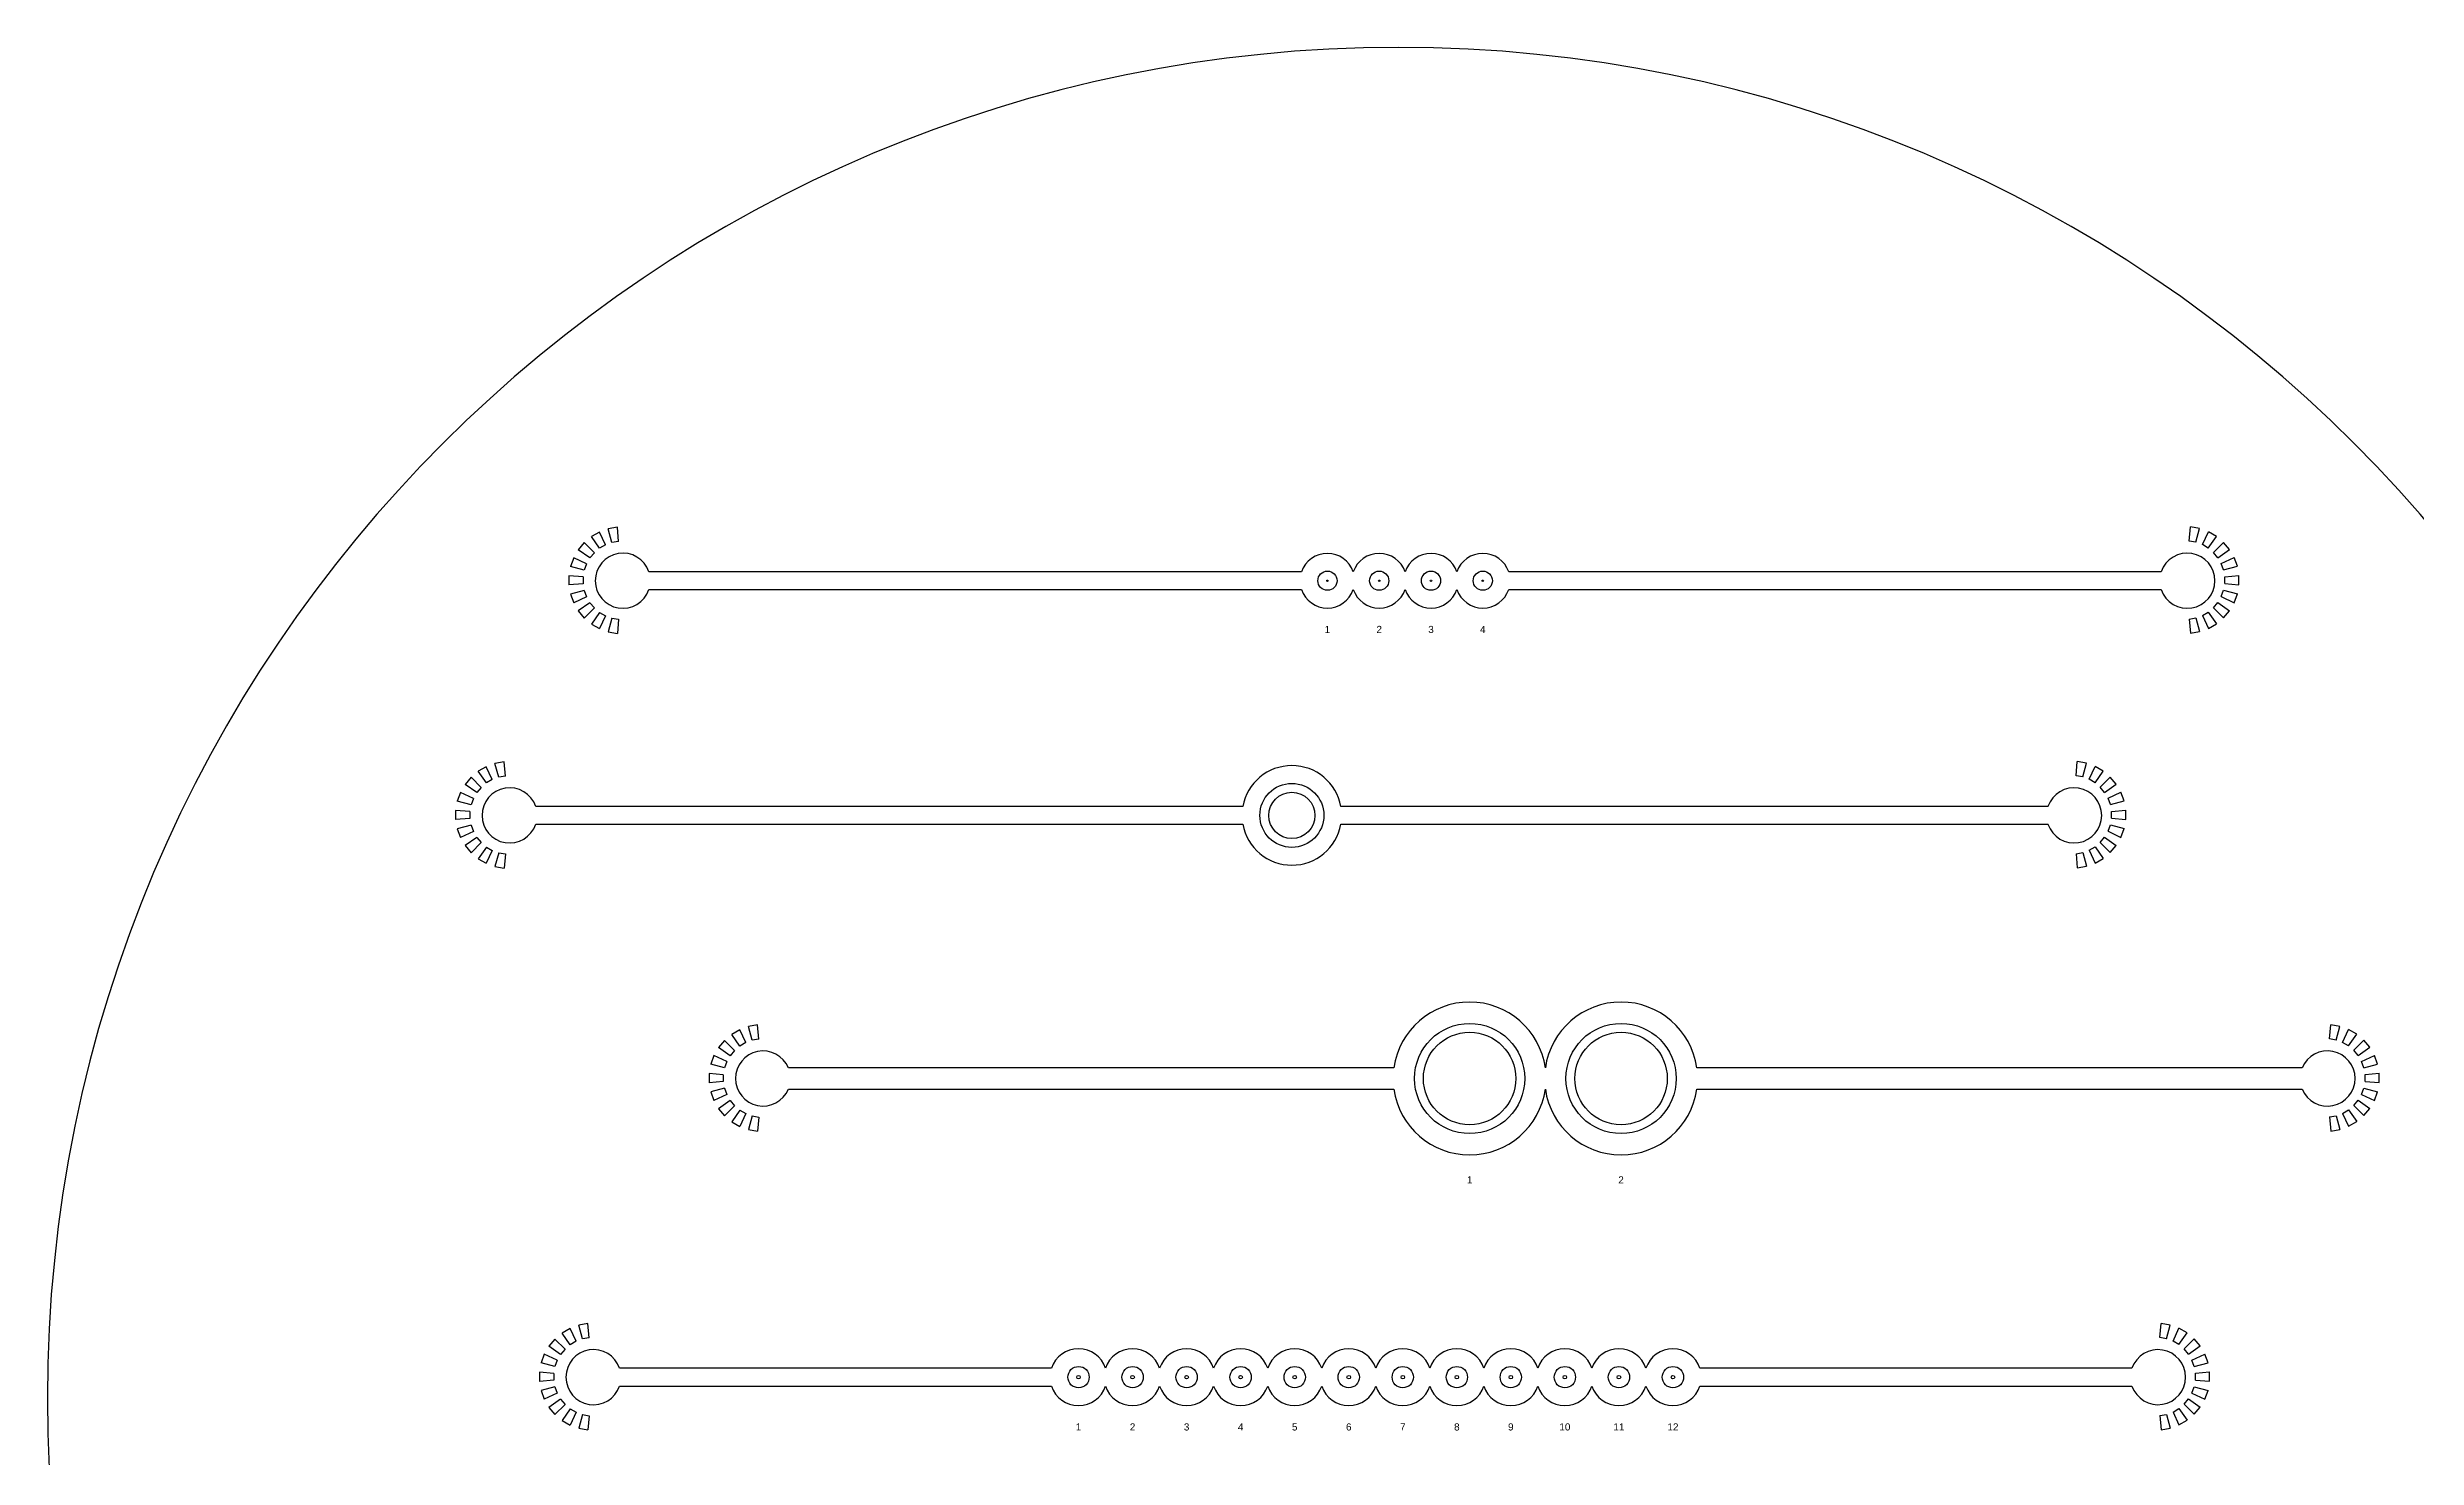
# Model space of a CAD drawing. Header units: inches. Extents: x -19000 to 33594, y -19000 to 19000.
# Drawn here: x -19000 to 14316, y -831 to 19000 of the extents above; entities that cross this region are included whole.
import ezdxf
from ezdxf.enums import TextEntityAlignment as Align

# ---------------------------------------------------------------- set-up
doc = ezdxf.new("R2010")
doc.units = ezdxf.units.IN
doc.header["$MEASUREMENT"] = 0
doc.styles.get("Standard").update_dxf_attribs({"font": 'arial.ttf', "height": 100})

msp = doc.modelspace()

# ---------------------------------------------------------------- linework, layer by layer
for p, q in [((-11450, 12036), (-11534, 11936)), ((-11308, 11894), (-11450, 12036)), ((-11236, 12185), (-11350, 12120)), ((-11235, 11956), (-11350, 12120)), ((-11152, 12004), (-11236, 12185)), ((-11152, 12004), (-11235, 11956)), ((-10985, 12253), (-11113, 12230)), ((-11062, 12037), (-11113, 12230)), ((-10967, 12053), (-11062, 12037)), ((-10967, 12053), (-10985, 12253)), ((11119, 12056), (11137, 12256)), ((11214, 12040), (11119, 12056)), ((11265, 12233), (11137, 12256)), ((11214, 12040), (11265, 12233)), ((11304, 12007), (11388, 12188)), ((11387, 11959), (11304, 12007)), ((11387, 11959), (11501, 12123)), ((11501, 12123), (11388, 12188)), ((11460, 11897), (11602, 12039)), ((11686, 11939), (11602, 12039)), ((-11599, 11822), (-11644, 11700)), ((-11451, 11648), (-11644, 11700)), ((-11418, 11738), (-11599, 11822)), ((-11370, 11821), (-11534, 11936)), ((-11418, 11738), (-11451, 11648)), ((-11308, 11894), (-11370, 11821)), ((11522, 11824), (11460, 11897)), ((11522, 11824), (11686, 11939)), ((11570, 11741), (11751, 11825)), ((11603, 11651), (11570, 11741)), ((11603, 11651), (11796, 11703)), ((11796, 11703), (11751, 11825)), ((-11467, 11553), (-11666, 11571)), ((-11666, 11571), (-11666, 11440)), ((-11467, 11458), (-11666, 11440)), ((-11451, 11363), (-11644, 11311)), ((-11467, 11553), (-11467, 11458)), ((-11451, 11363), (-11418, 11273)), ((-1364, 11625), (-10541, 11625)), ((-10541, 11375), (-1364, 11375)), ((10726, 11625), (1549, 11625)), ((1549, 11375), (10726, 11375)), ((11570, 11276), (11603, 11366)), ((11603, 11366), (11796, 11314)), ((11619, 11556), (11818, 11574)), ((11619, 11460), (11619, 11556)), ((11619, 11460), (11818, 11443)), ((11818, 11443), (11818, 11574)), ((-11644, 11311), (-11599, 11189)), ((-11418, 11273), (-11599, 11189)), ((-11370, 11190), (-11534, 11075)), ((-11534, 11075), (-11450, 10975)), ((-11308, 11117), (-11450, 10975)), ((-11370, 11190), (-11308, 11117)), ((-11235, 11055), (-11350, 10891)), ((-11152, 11007), (-11236, 10826)), ((-11235, 11055), (-11152, 11007)), ((11304, 11010), (11387, 11058)), ((11304, 11010), (11388, 10829)), ((11387, 11058), (11501, 10894)), ((11460, 11119), (11522, 11193)), ((11460, 11119), (11602, 10978)), ((11522, 11193), (11686, 11078)), ((11570, 11276), (11751, 11191)), ((11602, 10978), (11686, 11078)), ((11751, 11191), (11796, 11314)), ((-11350, 10891), (-11236, 10826)), ((-11062, 10974), (-11113, 10781)), ((-11113, 10781), (-10985, 10758)), ((-11062, 10974), (-10967, 10958)), ((-10967, 10958), (-10985, 10758)), ((11119, 10960), (11214, 10977)), ((11119, 10960), (11137, 10761)), ((11137, 10761), (11265, 10784)), ((11214, 10977), (11265, 10784)), ((11388, 10829), (11501, 10894)), ((-13042, 8736), (-13126, 8636)), ((-12901, 8594), (-13042, 8736)), ((-12829, 8885), (-12942, 8820)), ((-12827, 8656), (-12942, 8820)), ((-12744, 8704), (-12829, 8885)), ((-12744, 8704), (-12827, 8656)), ((-12577, 8953), (-12706, 8930)), ((-12654, 8737), (-12706, 8930)), ((-12560, 8753), (-12654, 8737)), ((-12560, 8753), (-12577, 8953)), ((9527, 8756), (9544, 8956)), ((9621, 8740), (9527, 8756)), ((9673, 8933), (9544, 8956)), ((9621, 8740), (9673, 8933)), ((9711, 8707), (9796, 8888)), ((9794, 8659), (9711, 8707)), ((9794, 8659), (9909, 8823)), ((9909, 8823), (9796, 8888)), ((9868, 8597), (10009, 8739)), ((10093, 8639), (10009, 8739)), ((-13191, 8522), (-13236, 8400)), ((-13043, 8348), (-13236, 8400)), ((-13010, 8438), (-13191, 8522)), ((-12962, 8521), (-13126, 8636)), ((-13010, 8438), (-13043, 8348)), ((-12901, 8594), (-12962, 8521)), ((9929, 8524), (9868, 8597)), ((9929, 8524), (10093, 8639)), ((9977, 8441), (10159, 8525)), ((10010, 8351), (9977, 8441)), ((10010, 8351), (10203, 8403)), ((10203, 8403), (10159, 8525)), ((-13060, 8253), (-13259, 8271)), ((-13259, 8271), (-13259, 8140)), ((-13060, 8158), (-13259, 8140)), ((-13043, 8063), (-13236, 8011)), ((-13236, 8011), (-13191, 7889)), ((-13060, 8253), (-13060, 8158)), ((-13043, 8063), (-13010, 7973)), ((-2189, 8325), (-12133, 8325)), ((-12133, 8075), (-2189, 8075)), ((9133, 8325), (-811, 8325)), ((-811, 8075), (9133, 8075)), ((9977, 7976), (10010, 8066)), ((10010, 8066), (10203, 8014)), ((10027, 8256), (10226, 8274)), ((10027, 8160), (10027, 8256)), ((10027, 8160), (10226, 8143)), ((10159, 7891), (10203, 8014)), ((10226, 8143), (10226, 8274)), ((-13010, 7973), (-13191, 7889)), ((-12962, 7890), (-13126, 7775)), ((-13126, 7775), (-13042, 7675)), ((-12901, 7817), (-13042, 7675)), ((-12962, 7890), (-12901, 7817)), ((-12827, 7755), (-12942, 7591)), ((-12744, 7707), (-12829, 7526)), ((-12827, 7755), (-12744, 7707)), ((-12654, 7674), (-12706, 7481)), ((-12654, 7674), (-12560, 7658)), ((9527, 7660), (9621, 7677)), ((9621, 7677), (9673, 7484)), ((9711, 7710), (9794, 7758)), ((9711, 7710), (9796, 7529)), ((9794, 7758), (9909, 7594)), ((9868, 7819), (9929, 7893)), ((9868, 7819), (10009, 7678)), ((9929, 7893), (10093, 7778)), ((9977, 7976), (10159, 7891)), ((10009, 7678), (10093, 7778)), ((-12942, 7591), (-12829, 7526)), ((-12706, 7481), (-12577, 7458)), ((-12560, 7658), (-12577, 7458)), ((9527, 7660), (9544, 7461)), ((9544, 7461), (9673, 7484)), ((9796, 7529), (9909, 7594)), ((-9478, 5036), (-9562, 4936)), ((-9336, 4894), (-9478, 5036)), ((-9264, 5185), (-9377, 5120)), ((-9263, 4956), (-9377, 5120)), ((-9180, 5004), (-9264, 5185)), ((-9180, 5004), (-9263, 4956)), ((-9013, 5253), (-9141, 5230)), ((-9090, 5037), (-9141, 5230)), ((-8995, 5053), (-9090, 5037)), ((-8995, 5053), (-9013, 5253)), ((13091, 5056), (13109, 5256)), ((13186, 5040), (13091, 5056)), ((13238, 5233), (13109, 5256)), ((13186, 5040), (13238, 5233)), ((13276, 5007), (13360, 5188)), ((13359, 4959), (13276, 5007)), ((13359, 4959), (13474, 5123)), ((13474, 5123), (13360, 5188)), ((13432, 4897), (13574, 5039)), ((13658, 4939), (13574, 5039)), ((-9627, 4822), (-9672, 4700)), ((-9478, 4648), (-9672, 4700)), ((-9446, 4738), (-9627, 4822)), ((-9398, 4821), (-9562, 4936)), ((-9446, 4738), (-9478, 4648)), ((-9336, 4894), (-9398, 4821)), ((13494, 4824), (13432, 4897)), ((13494, 4824), (13658, 4939)), ((13542, 4741), (13723, 4825)), ((13575, 4651), (13542, 4741)), ((13575, 4651), (13768, 4703)), ((13768, 4703), (13723, 4825)), ((-9495, 4553), (-9694, 4571)), ((-9694, 4571), (-9694, 4440)), ((-9495, 4458), (-9694, 4440)), ((-9478, 4363), (-9672, 4311)), ((-9495, 4553), (-9495, 4458)), ((-9478, 4363), (-9446, 4273)), ((-64, 4650), (-8578, 4650)), ((-8578, 4350), (-64, 4350)), ((12707, 4650), (4193, 4650)), ((4193, 4350), (12707, 4350)), ((13542, 4276), (13575, 4366)), ((13575, 4366), (13768, 4314)), ((13591, 4556), (13791, 4574)), ((13591, 4460), (13591, 4556)), ((13591, 4460), (13791, 4443)), ((13791, 4443), (13791, 4574)), ((-9672, 4311), (-9627, 4189)), ((-9446, 4273), (-9627, 4189)), ((-9398, 4190), (-9562, 4075)), ((-9562, 4075), (-9478, 3975)), ((-9336, 4117), (-9478, 3975)), ((-9398, 4190), (-9336, 4117)), ((-9263, 4055), (-9377, 3891)), ((-9180, 4007), (-9264, 3826)), ((-9263, 4055), (-9180, 4007)), ((13276, 4010), (13359, 4058)), ((13276, 4010), (13360, 3829)), ((13359, 4058), (13474, 3894)), ((13432, 4119), (13494, 4193)), ((13432, 4119), (13574, 3978)), ((13494, 4193), (13658, 4078)), ((13542, 4276), (13723, 4191)), ((13574, 3978), (13658, 4078)), ((13723, 4191), (13768, 4314)), ((-9377, 3891), (-9264, 3826)), ((-9090, 3974), (-9141, 3781)), ((-9141, 3781), (-9013, 3758)), ((-9090, 3974), (-8995, 3958)), ((-8995, 3958), (-9013, 3758)), ((13091, 3960), (13186, 3977)), ((13091, 3960), (13109, 3761)), ((13109, 3761), (13238, 3784)), ((13186, 3977), (13238, 3784)), ((13360, 3829), (13474, 3894)), ((-11398, 1053), (-11526, 1030)), ((-11474, 837), (-11526, 1030)), ((-11380, 853), (-11398, 1053)), ((10706, 856), (10724, 1056)), ((10853, 1033), (10724, 1056)), ((10801, 840), (10853, 1033)), ((-11862, 836), (-11947, 736)), ((-11783, 621), (-11947, 736)), ((-11721, 694), (-11862, 836)), ((-11721, 694), (-11783, 621)), ((-11649, 985), (-11762, 920)), ((-11648, 756), (-11762, 920)), ((-11565, 804), (-11649, 985)), ((-11565, 804), (-11648, 756)), ((-11380, 853), (-11474, 837)), ((10801, 840), (10706, 856)), ((10891, 807), (10975, 988)), ((10974, 759), (10891, 807)), ((10974, 759), (11089, 923)), ((11089, 923), (10975, 988)), ((11047, 697), (11189, 839)), ((11109, 624), (11047, 697)), ((11109, 624), (11273, 739)), ((11273, 739), (11189, 839)), ((-11880, 353), (-12079, 371)), ((-12079, 371), (-12079, 240)), ((-12012, 622), (-12057, 500)), ((-11863, 448), (-12057, 500)), ((-11831, 538), (-12012, 622)), ((-11880, 353), (-11880, 258)), ((-11831, 538), (-11863, 448)), ((-4880, 425), (-10954, 425)), ((10313, 425), (4239, 425)), ((11157, 541), (11338, 625)), ((11190, 451), (11157, 541)), ((11190, 451), (11383, 503)), ((11206, 356), (11406, 374)), ((11206, 260), (11206, 356)), ((11383, 503), (11338, 625)), ((11406, 243), (11406, 374)), ((-11880, 258), (-12079, 240)), ((-11863, 163), (-12057, 111)), ((-12057, 111), (-12012, -11)), ((-11831, 73), (-12012, -11)), ((-11863, 163), (-11831, 73)), ((-10954, 175), (-4880, 175)), ((4239, 175), (10313, 175)), ((11157, 76), (11190, 166)), ((11157, 76), (11338, -9)), ((11190, 166), (11383, 114)), ((11206, 260), (11406, 243)), ((11338, -9), (11383, 114)), ((-11783, -10), (-11947, -125)), ((-11947, -125), (-11862, -225)), ((-11721, -83), (-11862, -225)), ((-11783, -10), (-11721, -83)), ((-11648, -145), (-11762, -309)), ((-11762, -309), (-11649, -374)), ((-11565, -193), (-11649, -374)), ((-11648, -145), (-11565, -193)), ((-11474, -226), (-11526, -419)), ((-11474, -226), (-11380, -242)), ((-11380, -242), (-11398, -442)), ((10706, -240), (10801, -223)), ((10706, -240), (10724, -439)), ((10801, -223), (10853, -416)), ((10891, -190), (10974, -142)), ((10891, -190), (10975, -371)), ((10974, -142), (11089, -306)), ((10975, -371), (11089, -306)), ((11047, -81), (11109, -7)), ((11047, -81), (11189, -222)), ((11109, -7), (11273, -122)), ((11189, -222), (11273, -122)), ((-11526, -419), (-11398, -442)), ((10724, -439), (10853, -416))]:
    msp.add_line(p, q)
for centre, radius in [((0, 0), 19000), ((-1000, 11500), 135), ((-1000, 11500), 10), ((-272, 11500), 135), ((-272, 11500), 10), ((457, 11500), 135), ((457, 11500), 10), ((1185, 11500), 135), ((1185, 11500), 10), ((-1500, 8200), 450), ((-1500, 8200), 325), ((1000, 4500), 775), ((1000, 4500), 650), ((3129, 4500), 775), ((3129, 4500), 650), ((-4500, 300), 150), ((-3740, 300), 150), ((-2980, 300), 150), ((-2220, 300), 150), ((-1460, 300), 150), ((-700, 300), 150), ((60, 300), 150), ((820, 300), 150), ((1579, 300), 150), ((2339, 300), 150), ((3099, 300), 150), ((3859, 300), 150), ((-4500, 300), 25), ((-3740, 300), 25), ((-2980, 300), 25), ((-2220, 300), 25), ((-1460, 300), 25), ((-700, 300), 25), ((60, 300), 25), ((820, 300), 25), ((1579, 300), 25), ((2339, 300), 25), ((3099, 300), 25), ((3859, 300), 25)]:
    msp.add_circle(centre, radius)
for centre, radius, start, end in [((-10908, 11500), 388, 18.8187, 341.1813), ((-1000, 11500), 385, 18.9457, 161.0543), ((-272, 11500), 385, 18.9459, 161.0541), ((457, 11500), 385, 18.9459, 161.0541), ((1185, 11500), 385, 18.9459, 161.0541), ((11092, 11500), 388, 198.8187, 161.1813), ((-1000, 11500), 385, 198.9457, 341.0543), ((-272, 11500), 385, 198.9459, 341.0541), ((457, 11500), 385, 198.9459, 341.0541), ((1185, 11500), 385, 198.9459, 341.0541), ((-1500, 8200), 700, 10.2866, 169.7134), ((-12500, 8200), 388, 18.8187, 341.1813), ((9500, 8200), 388, 198.8189, 161.1811), ((-1500, 8200), 700, 190.2866, 349.7134), ((1000, 4500), 1075, 8.0208, 171.9792), ((3129, 4500), 1075, 8.021, 171.979), ((-8936, 4500), 387, 22.774, 337.226), ((13064, 4500), 388, 202.7737, 157.2263), ((1000, 4500), 1075, 188.0208, 351.9792), ((3129, 4500), 1075, 188.021, 351.979), ((-11320, 300), 388, 18.8187, 341.1813), ((-4500, 300), 400, 18.2104, 161.7896), ((-3740, 300), 400, 18.2097, 161.7903), ((-2980, 300), 400, 18.2104, 161.7896), ((-2220, 300), 400, 18.2097, 161.7903), ((-1460, 300), 400, 18.2097, 161.7903), ((-700, 300), 400, 18.2102, 161.7898), ((60, 300), 400, 18.2099, 161.7901), ((820, 300), 400, 18.2102, 161.7898), ((1579, 300), 400, 18.2097, 161.7903), ((2339, 300), 400, 18.2097, 161.7903), ((3099, 300), 400, 18.2104, 161.7896), ((3859, 300), 400, 18.2097, 161.7903), ((10680, 300), 387, 198.8211, 161.1789), ((-4500, 300), 400, 198.2104, 341.7896), ((-3740, 300), 400, 198.2097, 341.7903), ((-2980, 300), 400, 198.2104, 341.7896), ((-2220, 300), 400, 198.2097, 341.7903), ((-1460, 300), 400, 198.2097, 341.7903), ((-700, 300), 400, 198.2102, 341.7898), ((60, 300), 400, 198.2099, 341.7901), ((820, 300), 400, 198.2102, 341.7898), ((1579, 300), 400, 198.2097, 341.7903), ((2339, 300), 400, 198.2097, 341.7903), ((3099, 300), 400, 198.2104, 341.7896), ((3859, 300), 400, 198.2097, 341.7903)]:
    msp.add_arc(centre, radius, start, end)

# ---------------------------------------------------------------- texts
for s, p in [('1', (-1000, 10765)), ('2', (-272, 10765)), ('3', (457, 10765)), ('4', (1185, 10765)), ('1', (1000, 3025)), ('2', (3129, 3025)), ('1', (-4500, -450)), ('2', (-3740, -450)), ('3', (-2980, -450)), ('4', (-2220, -450)), ('5', (-1460, -450)), ('6', (-700, -450)), ('7', (60, -450)), ('8', (820, -450)), ('9', (1579, -450)), ('10', (2339, -450)), ('11', (3099, -450)), ('12', (3859, -450))]:
    msp.add_text(s, height=100).set_placement(p, align=Align.CENTER)

doc.saveas('drawing.dxf')
